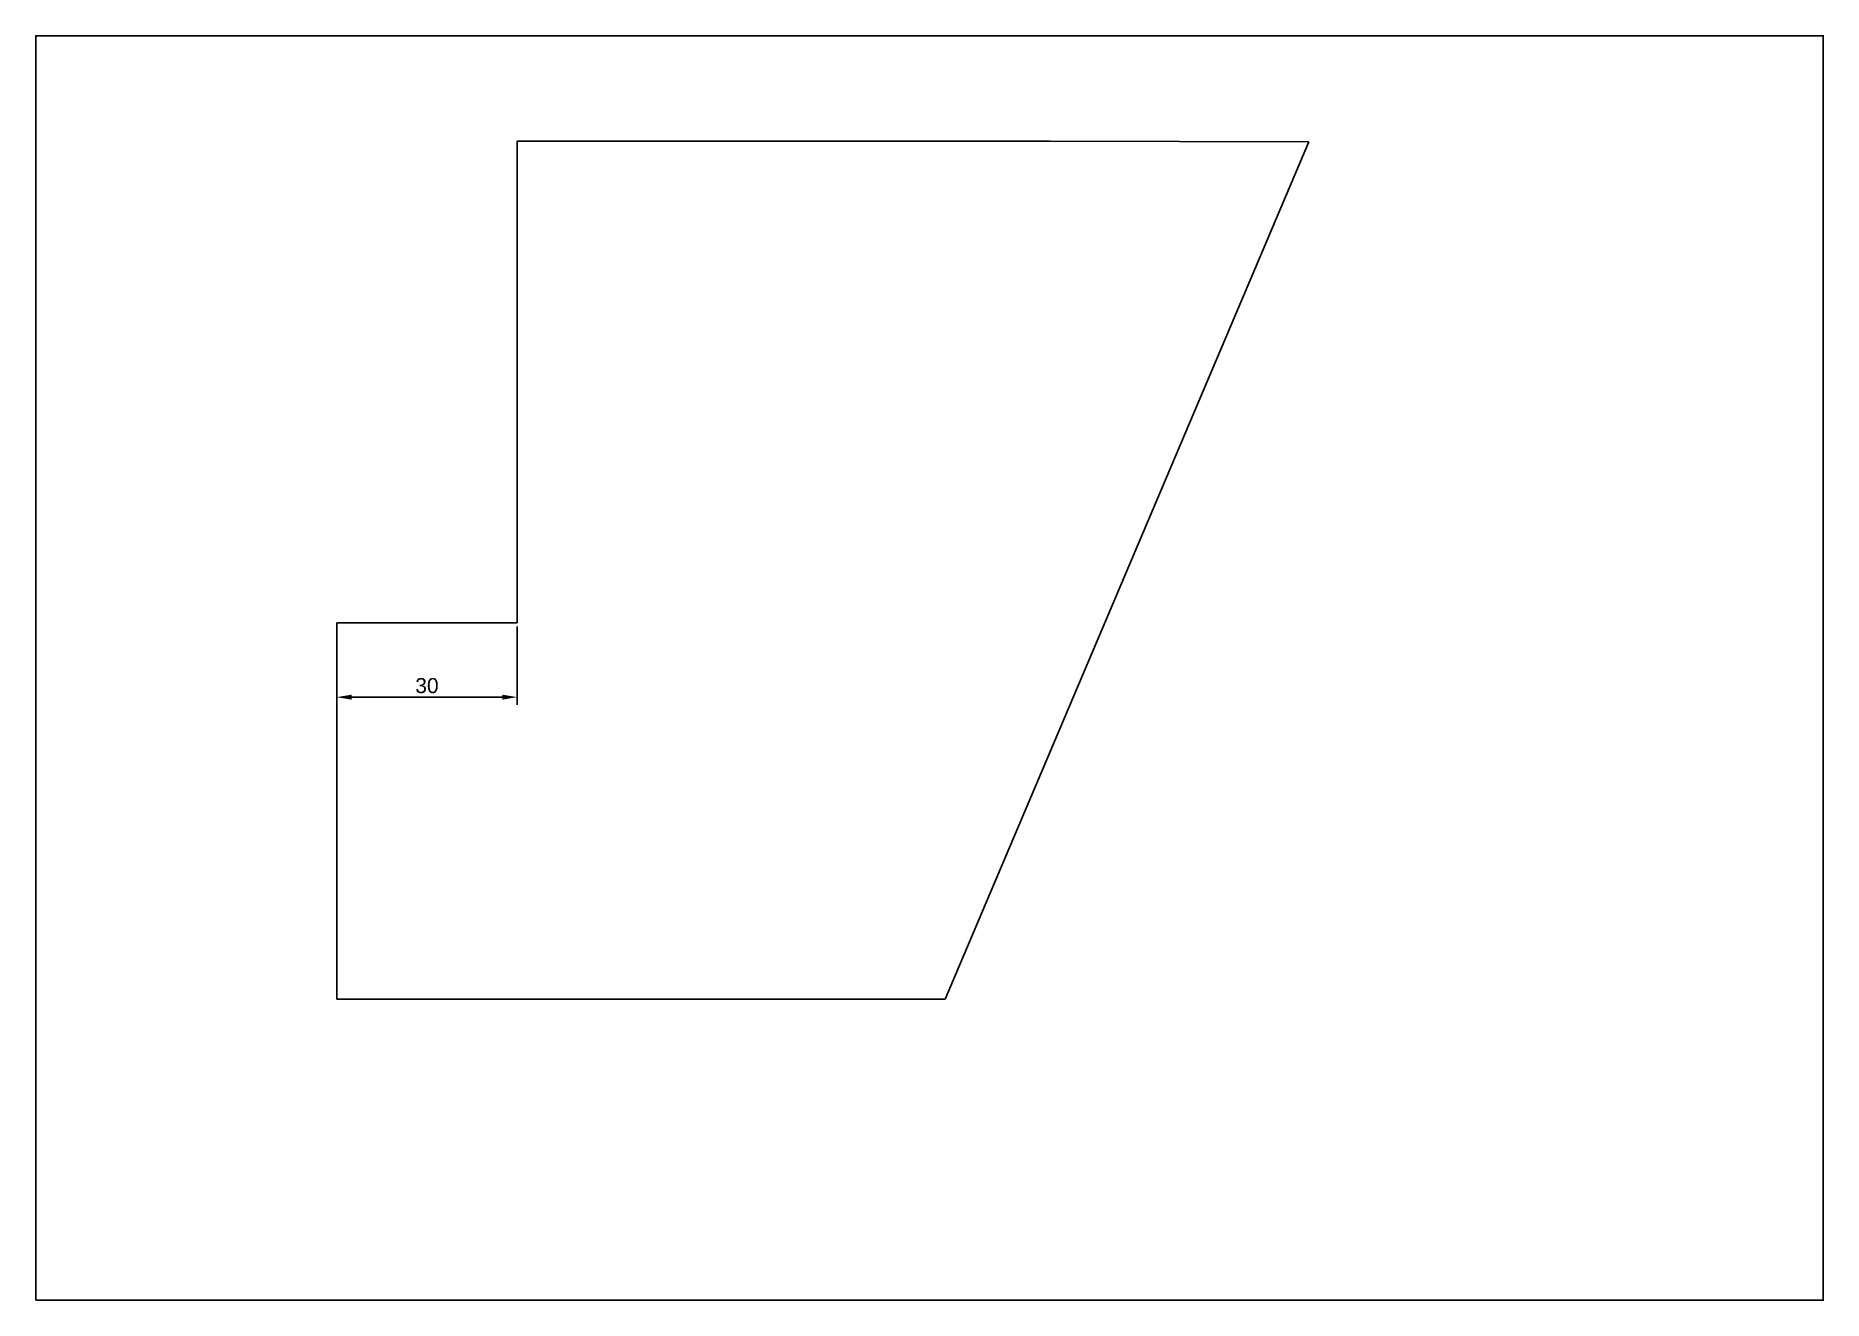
# Model space of a CAD drawing. Header units: millimetres. Extents: x 0 to 297, y 0 to 210.
import ezdxf

# ---------------------------------------------------------------- set-up
doc = ezdxf.new("R2010")
doc.units = ezdxf.units.MM
doc.styles.get("Standard").update_dxf_attribs({"font": 'arial.ttf'})
doc.dimstyles.new('ISO-25', dxfattribs={"dimtxt": 2.5, "dimasz": 2.5, "dimexe": 1.25, "dimexo": 0.625, "dimtad": 1, "dimtxsty": 'Standard', "dimcen": 2.5, "dimadec": 0, "dimazin": 0, "dimtfac": 1, "dimtmove": 0, "dimatfit": 3, "dimfxl": 1, "dimarcsym": 0})

# ---------------------------------------------------------------- blocks, each defined once
blk = doc.blocks.new('*D3')
at = {"color": 0, "lineweight": -2, "transparency": 16777216}
for p, q in [((50, 111.88), (50, 98.91)), ((80, 111.88), (80, 98.91)), ((52.5, 100.16), (77.5, 100.16))]:
    blk.add_line(p, q, dxfattribs=at)
at = {"color": 0, "transparency": 16777216}
for points in [[(52.5, 100.57), (52.5, 99.74), (50, 100.16)], [(77.5, 100.57), (77.5, 99.74), (80, 100.16)]]:
    blk.add_solid(points, dxfattribs=at)
at = {"layer": 'Defpoints', "color": 0, "transparency": 16777216}
for p in [(50, 112.5), (80, 112.5), (80, 100.16)]:
    blk.add_point(p, dxfattribs=at)
at = {"color": 0, "transparency": 16777216, "insert": (65, 102.06), "char_height": 2.5, "attachment_point": 5}
blk.add_mtext('30', dxfattribs=at)

msp = doc.modelspace()

# ---------------------------------------------------------------- linework, layer by layer
for p, q in [((80, 192.5), (108.08, 192.5)), ((80, 112.5), (80, 192.5)), ((80, 192.5), (168.554, 192.5)), ((151.08, 50), (211.511, 192.366)), ((168.554, 192.5), (211.511, 192.366)), ((50, 50), (50, 112.5)), ((50, 112.5), (80, 112.5)), ((50, 50), (151.08, 50))]:
    msp.add_line(p, q)
msp.add_lwpolyline([(0, 0), (297, 0), (297, 210), (0, 210)], close=True)

# ---------------------------------------------------------------- dimensions: what is measured, and where the dimension line sits
dim = msp.add_linear_dim(base=(80, 100.155), p1=(50, 112.5), p2=(80, 112.5), dimstyle='ISO-25')
dim.commit()
dim.dimension.update_dxf_attribs({"geometry": '*D3', "text_midpoint": (65, 102.058)})

doc.saveas('drawing.dxf')
